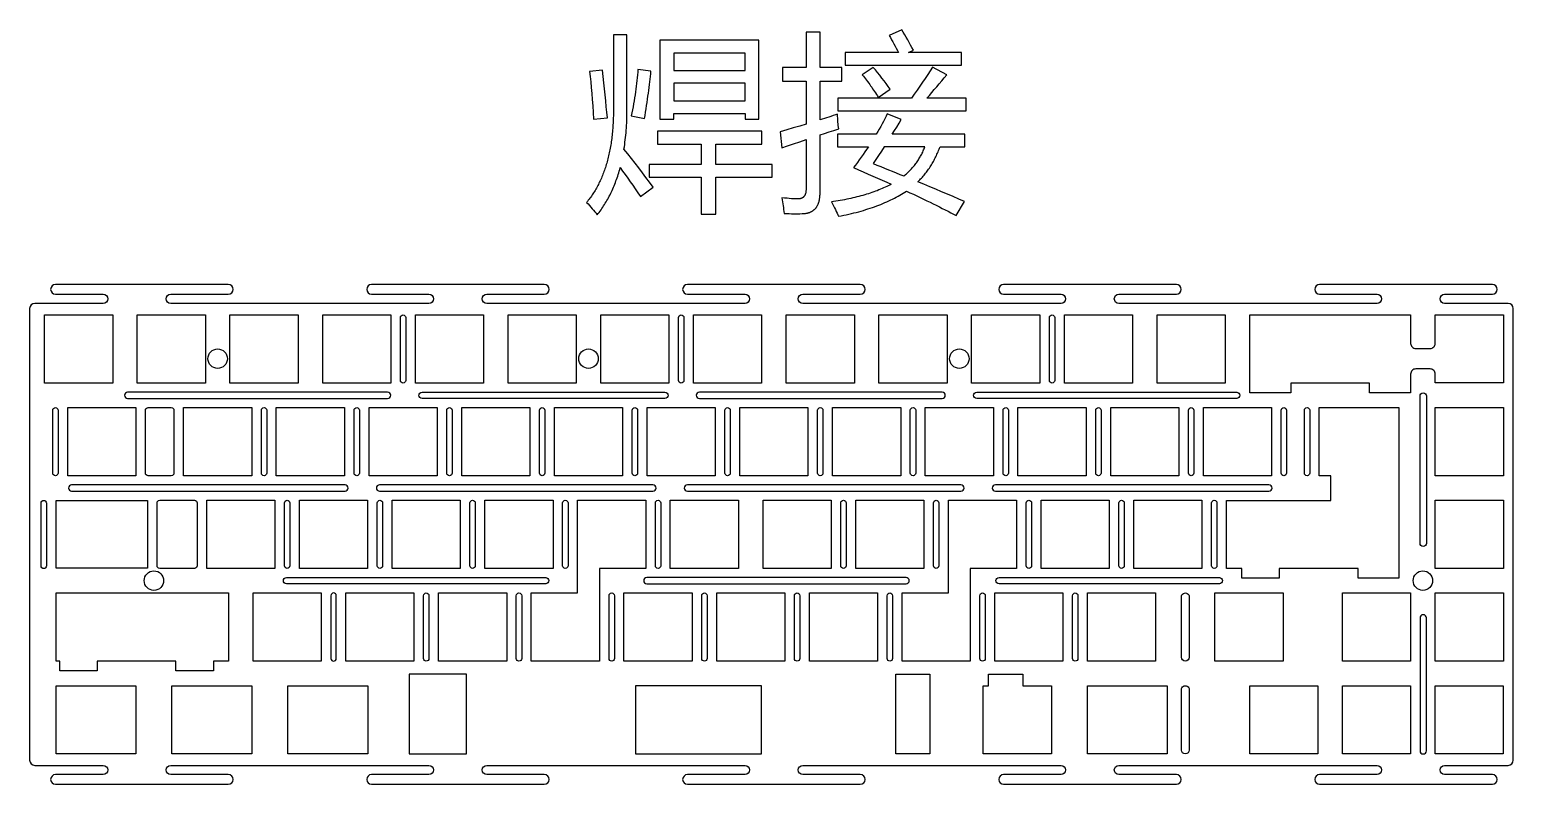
# Model space of a CAD drawing. Header units: millimetres. Extents: x -425 to 310, y -33 to 130.
# Drawn here: x 4.9 to 309.8, y -32.6 to 122.5 of the extents above; entities that cross this region are included whole.
import ezdxf

# ---------------------------------------------------------------- set-up
doc = ezdxf.new("R2010")
doc.units = ezdxf.units.MM
doc.header["$MEASUREMENT"] = 0
doc.layers.add('Ä¬ÈÏÖµ', color=7, linetype='Continuous', true_color=0xffffff)

msp = doc.modelspace()

# ---------------------------------------------------------------- linework, layer by layer
at = {"layer": 'Ä¬ÈÏÖµ'}
for points in [[(183.44, 117.77), (172.49, 117.77), (172.49, 115.18), (196.39, 115.18), (196.39, 117.77), (185.49, 117.77), (186.48, 118.24, 0.012434), (184.11, 122.46), (181.52, 121.26, -0.013009)], [(159.09, 101.5), (159.48, 98.17), (160.65, 98.58), (161.87, 99.01), (163.13, 99.44), (164.44, 99.88), (164.44, 89.73), (164.44, 89.6), (164.43, 89.48), (164.42, 89.36), (164.41, 89.25), (164.4, 89.14), (164.38, 89.03), (164.36, 88.93), (164.33, 88.83), (164.3, 88.74), (164.27, 88.65), (164.24, 88.56), (164.2, 88.48), (164.18, 88.44), (164.16, 88.4), (164.13, 88.36), (164.11, 88.33), (164.09, 88.29), (164.06, 88.25), (164.04, 88.22), (164.01, 88.19), (163.98, 88.16), (163.96, 88.13), (163.93, 88.1), (163.9, 88.07), (163.87, 88.04), (163.84, 88.01), (163.8, 87.99), (163.77, 87.96), (163.74, 87.94), (163.7, 87.92), (163.67, 87.9), (163.63, 87.88), (163.6, 87.86), (163.56, 87.84), (163.52, 87.82), (163.48, 87.8), (163.44, 87.79), (163.4, 87.77), (163.36, 87.76), (163.31, 87.75), (163.22, 87.73), (163.13, 87.71), (163.04, 87.69), (162.94, 87.68), (162.84, 87.68), (162.73, 87.68), (162.47, 87.68), (162.16, 87.69), (161.82, 87.71), (161.43, 87.73), (160.99, 87.77), (160.52, 87.81), (160, 87.85), (159.44, 87.91), (159.52, 87.5), (159.59, 87.1), (159.65, 86.69), (159.71, 86.29), (159.77, 85.89), (159.82, 85.49), (159.86, 85.09), (159.91, 84.69), (160.45, 84.68), (160.96, 84.66), (161.45, 84.65), (161.92, 84.64), (162.36, 84.64), (162.78, 84.64), (163.18, 84.65), (163.66, 84.66), (163.78, 84.66), (163.89, 84.67), (164, 84.68), (164.11, 84.69), (164.22, 84.7), (164.32, 84.71), (164.43, 84.73), (164.53, 84.75), (164.63, 84.77), (164.73, 84.79), (164.82, 84.81), (164.92, 84.84), (165.01, 84.87), (165.1, 84.9), (165.19, 84.93), (165.28, 84.97), (165.36, 85), (165.45, 85.04), (165.53, 85.08), (165.61, 85.13), (165.69, 85.17), (165.76, 85.22), (165.84, 85.27), (165.91, 85.32), (165.98, 85.37), (166.05, 85.42), (166.12, 85.48), (166.18, 85.54), (166.24, 85.6), (166.31, 85.66), (166.36, 85.73), (166.42, 85.8), (166.48, 85.87), (166.53, 85.94), (166.58, 86.01), (166.64, 86.08), (166.68, 86.16), (166.73, 86.24), (166.78, 86.32), (166.82, 86.4), (166.86, 86.49), (166.9, 86.58), (166.94, 86.67), (166.97, 86.76), (167.01, 86.85), (167.04, 86.95), (167.07, 87.04), (167.1, 87.14), (167.12, 87.24), (167.15, 87.35), (167.17, 87.45), (167.19, 87.56), (167.21, 87.67), (167.23, 87.78), (167.25, 87.9), (167.26, 88.01), (167.27, 88.13), (167.29, 88.37), (167.3, 88.62), (167.3, 88.88), (167.3, 100.83), (168.23, 101.14), (169.18, 101.45), (170.15, 101.77), (171.14, 102.08), (171.09, 102.41), (171.05, 102.75), (171.02, 103.11), (170.98, 103.48), (170.96, 103.86), (170.94, 104.26), (170.92, 104.68), (170.91, 105.11, -0.005612), (167.3, 103.92), (167.3, 111.88), (171.76, 111.88), (171.76, 114.67), (167.3, 114.67), (167.3, 121.92), (164.44, 121.92), (164.44, 114.67), (159.56, 114.67), (159.56, 111.88), (164.44, 111.88), (164.44, 103.03), (163.13, 102.65), (161.8, 102.26), (160.46, 101.88)], [(186.07, 108.36), (170.98, 108.36), (170.98, 105.76), (197.32, 105.76), (197.32, 108.36), (189.25, 108.36, 0.005499), (193.33, 113.16), (190.43, 114.75), (189.95, 114), (189.44, 113.23), (188.93, 112.45), (188.39, 111.66), (187.84, 110.86), (187.27, 110.04), (186.68, 109.21)], [(178.19, 94.96, -0.003715), (184.52, 92.4), (184.71, 92.56), (184.89, 92.71), (185.08, 92.87), (185.25, 93.03), (185.43, 93.2), (185.6, 93.36), (185.77, 93.53), (185.93, 93.7), (186.09, 93.87), (186.25, 94.04), (186.4, 94.22), (186.55, 94.4), (186.7, 94.58), (186.84, 94.76), (186.99, 94.95), (187.12, 95.13), (187.25, 95.32), (187.38, 95.51), (187.51, 95.7), (187.63, 95.9), (187.75, 96.1), (187.87, 96.3), (187.98, 96.5), (188.09, 96.7), (188.2, 96.91), (188.3, 97.11), (188.4, 97.32), (188.49, 97.54), (188.59, 97.75), (188.67, 97.97), (188.76, 98.18), (188.84, 98.41), (180.49, 98.41), (179.91, 97.51), (179.33, 96.64), (178.75, 95.79)], [(140.08, -30.59, 0.999926), (140.08, -32.59), (175.58, -32.59, 0.999926), (175.58, -30.59), (163.78, -30.59, -0.999416), (163.78, -28.7), (216.83, -28.7, -0.999491), (216.83, -30.59), (205.02, -30.59, 0.999926), (205.02, -32.59), (240.52, -32.59, 0.999926), (240.52, -30.59), (228.72, -30.59, -0.999437), (228.72, -28.7), (281.76, -28.7, -0.999514), (281.76, -30.59), (269.96, -30.59, 0.999926), (269.96, -32.59), (305.46, -32.59, 1), (305.46, -30.59), (295.65, -30.59, -0.999421), (295.65, -28.7), (308.71, -28.7, 0.41417), (309.76, -27.65), (309.76, 65.16, 0.414129), (308.71, 66.21), (295.65, 66.21, -0.999395), (295.65, 68.1), (305.46, 68.1, 1), (305.46, 70.1), (269.96, 70.1, 0.999926), (269.96, 68.1), (281.76, 68.1, -0.999514), (281.76, 66.21), (228.72, 66.21, -0.999437), (228.72, 68.1), (240.52, 68.1, 0.999926), (240.52, 70.1), (205.02, 70.1, 0.999926), (205.02, 68.1), (216.83, 68.1, -0.999491), (216.83, 66.21), (163.78, 66.21, -0.999416), (163.78, 68.1), (175.58, 68.1, 0.999926), (175.58, 70.1), (140.08, 70.1, 0.999926), (140.08, 68.1), (151.89, 68.1, -0.999469), (151.89, 66.21), (98.84, 66.21, -0.999397), (98.84, 68.1), (110.65, 68.1, 0.999926), (110.65, 70.1), (75.15, 70.1, 0.999926), (75.15, 68.1), (86.95, 68.1, -0.999448), (86.95, 66.21), (33.9, 66.21, -0.999378), (33.9, 68.1), (45.71, 68.1, 0.999926), (45.71, 70.1), (10.21, 70.1, 1), (10.21, 68.1), (20.01, 68.1, -0.999311), (20.01, 66.21), (5.95, 66.21, 0.414212), (4.9, 65.16), (4.9, -27.65, 0.414212), (5.95, -28.7), (20.01, -28.7, -0.999308), (20.01, -30.59), (10.21, -30.59, 1), (10.21, -32.59), (45.71, -32.59, 0.999926), (45.71, -30.59), (33.9, -30.59, -0.999378), (33.9, -28.7), (86.95, -28.7, -0.999448), (86.95, -30.59), (75.15, -30.59, 0.999926), (75.15, -32.59), (110.65, -32.59, 0.999926), (110.65, -30.59), (98.84, -30.59, -0.999397), (98.84, -28.7), (151.89, -28.7, -0.999469), (151.89, -30.59)], [(81.08, 63.31, -1), (82.18, 63.31), (82.18, 50.41, -1), (81.08, 50.41)], [(139.33, 63.31), (139.33, 50.41, -1), (138.23, 50.41), (138.23, 63.31, -1)], [(215.53, 63.31), (215.53, 50.41, -1), (214.43, 50.41), (214.43, 63.31, -1)], [(293.71, 51.71, 0.414214), (292.66, 52.76), (289.71, 52.76, 0.414214), (288.66, 51.71), (288.66, 47.86), (280.23, 47.86), (280.23, 49.86), (264.03, 49.86), (264.03, 47.86), (255.61, 47.86), (255.61, 63.86), (288.66, 63.86), (288.66, 58.01, 0.414214), (289.71, 56.96), (292.66, 56.96, 0.414214), (293.71, 58.01), (293.71, 63.87), (307.71, 63.87), (307.71, 49.87), (293.71, 49.87)], [(25.03, 47.99, 1), (25.03, 46.69), (78.45, 46.69, 1), (78.45, 47.99)], [(135.42, 47.99, -1), (135.42, 46.69), (85.55, 46.69, -1), (85.55, 47.99)], [(192.4, 46.69, 1), (192.4, 47.99), (142.52, 47.99, 1), (142.52, 46.69)], [(252.92, 47.99, -1), (252.92, 46.69), (199.5, 46.69, -1), (199.5, 47.99)], [(291.89, 16.91, -0.99966), (290.59, 16.91), (290.59, 47.21, -0.999117), (291.89, 47.21)], [(9.64, 44.27, -1), (10.74, 44.27), (10.74, 31.37, -1), (9.64, 31.37)], [(28.69, 31.37), (28.69, 44.27, -0.414214), (29.24, 44.82), (34.01, 44.82, -0.414214), (34.56, 44.27), (34.56, 31.37, -0.414214), (34.01, 30.82), (29.24, 30.82, -0.414214)], [(53.61, 44.27), (53.61, 31.37, -1), (52.51, 31.37), (52.51, 44.27, -1)], [(71.56, 44.27, -1), (72.66, 44.27), (72.66, 31.37, -1), (71.56, 31.37)], [(91.71, 44.27), (91.71, 31.37, -1), (90.61, 31.37), (90.61, 44.27, -1)], [(109.66, 44.27, -1), (110.76, 44.27), (110.76, 31.37, -1), (109.66, 31.37)], [(129.81, 44.27), (129.81, 31.37, -1), (128.71, 31.37), (128.71, 44.27, -1)], [(147.76, 44.27, -1), (148.86, 44.27), (148.86, 31.37, -1), (147.76, 31.37)], [(167.91, 44.27), (167.91, 31.37, -1), (166.81, 31.37), (166.81, 44.27, -1)], [(185.86, 44.27, -1), (186.96, 44.27), (186.96, 31.37, -1), (185.86, 31.37)], [(206.01, 44.27), (206.01, 31.37, -1), (204.91, 31.37), (204.91, 44.27, -1)], [(223.96, 44.27, -1), (225.06, 44.27), (225.06, 31.37, -1), (223.96, 31.37)], [(244.11, 44.27), (244.11, 31.37, -1), (243.01, 31.37), (243.01, 44.27, -1)], [(262.06, 44.27, -1), (263.16, 44.27), (263.16, 31.37, -1), (262.06, 31.37)], [(267.92, 44.26), (267.92, 31.36, -1), (266.82, 31.36), (266.82, 44.26, -1)], [(69.7, 28.93), (13.52, 28.93, 1), (13.52, 27.63), (69.7, 27.63, 0.999115)], [(132.97, 28.93), (76.8, 28.93, 1), (76.8, 27.63), (132.97, 27.63, 0.999115)], [(196.25, 28.93), (140.07, 28.93, 1), (140.07, 27.63), (196.25, 27.63, 0.999115)], [(259.53, 28.93), (203.35, 28.93, 1), (203.35, 27.63), (259.53, 27.63, 0.999115)], [(7.25, 25.19, -1), (8.35, 25.19), (8.35, 12.29, -1), (7.25, 12.29)], [(31.07, 12.32), (31.07, 25.22, -0.414214), (31.62, 25.77), (38.77, 25.77, -0.414214), (39.32, 25.22), (39.32, 12.32, -0.414214), (38.77, 11.77), (31.62, 11.77, -0.414214)], [(58.37, 25.22), (58.37, 12.32, -1), (57.27, 12.32), (57.27, 25.22, -1)], [(76.32, 25.22, -1), (77.42, 25.22), (77.42, 12.32, -1), (76.32, 12.32)], [(96.47, 25.22), (96.47, 12.32, -1), (95.37, 12.32), (95.37, 25.22, -1)], [(114.42, 25.22, -1), (115.52, 25.22), (115.52, 12.32, -1), (114.42, 12.32)], [(134.57, 25.22), (134.57, 12.32, -1), (133.47, 12.32), (133.47, 25.22, -1)], [(172.67, 25.22), (172.67, 12.32, -1), (171.57, 12.32), (171.57, 25.22, -1)], [(190.62, 25.22, -1), (191.72, 25.22), (191.72, 12.32, -1), (190.62, 12.32)], [(210.77, 25.22), (210.77, 12.32, -1), (209.67, 12.32), (209.67, 25.22, -1)], [(228.72, 25.22, -1), (229.82, 25.22), (229.82, 12.32, -1), (228.72, 12.32)], [(248.87, 25.22), (248.87, 12.32, -1), (247.77, 12.32), (247.77, 25.22, -1)], [(57.68, 8.61, -1), (57.68, 9.91), (110.94, 9.91, -1), (110.94, 8.61)], [(184.99, 8.61, 1), (184.99, 9.91), (131.72, 9.91, 1), (131.72, 8.61)], [(204.11, 8.61, -1), (204.11, 9.91), (249.37, 9.91, -0.99966), (249.37, 8.61)], [(67.9, 6.17, 1), (66.8, 6.17), (66.8, -6.73, 1), (67.9, -6.73)], [(85.85, 6.17, -1), (86.95, 6.17), (86.95, -6.73, -1), (85.85, -6.73)], [(106, 6.17), (106, -6.73, -1), (104.9, -6.73), (104.9, 6.17, -1)], [(123.95, 6.17, -1), (125.05, 6.17), (125.05, -6.73, -1), (123.95, -6.73)], [(144.1, 6.17), (144.1, -6.73, -1), (143, -6.73), (143, 6.17, -1)], [(162.05, 6.17, -1), (163.15, 6.17), (163.15, -6.73, -1), (162.05, -6.73)], [(182.2, 6.17), (182.2, -6.73, -1), (181.1, -6.73), (181.1, 6.17, -1)], [(200.15, 6.17, -1), (201.25, 6.17), (201.25, -6.73, -1), (200.15, -6.73)], [(220.3, 6.17), (220.3, -6.73, -1), (219.2, -6.73), (219.2, 6.17, -1)], [(243.17, -6.48, -1), (241.57, -6.48), (241.57, 5.92, -1.000002), (243.17, 5.92)], [(290.59, -25.7, 0.999117), (291.89, -25.7), (291.89, 1.6, 0.999601), (290.59, 1.6)], [(243.16, -25.54, -1), (241.56, -25.54), (241.56, -13.14, -1.000002), (243.16, -13.14)]]:
    msp.add_lwpolyline(points, format="xyb", close=True, dxfattribs=at)
for points in [[(127.64, 105.92), (127.64, 121.41), (124.85, 121.41), (124.85, 105.88), (124.85, 105.5), (124.85, 105.12), (124.84, 104.75), (124.83, 104.37), (124.82, 104), (124.8, 103.63), (124.79, 103.27), (124.76, 102.91), (124.74, 102.55), (124.72, 102.19), (124.69, 101.84), (124.66, 101.49), (124.62, 101.14), (124.59, 100.79), (124.55, 100.45), (124.51, 100.11), (124.46, 99.77), (124.42, 99.44), (124.37, 99.1), (124.31, 98.78), (124.26, 98.45), (124.2, 98.12), (124.14, 97.8), (124.08, 97.49), (124.01, 97.17), (123.94, 96.86), (123.87, 96.55), (123.8, 96.24), (123.72, 95.93), (123.64, 95.63), (123.56, 95.33), (123.48, 95.04), (123.39, 94.74), (123.3, 94.45), (123.21, 94.16), (123.11, 93.88), (123.01, 93.59), (122.91, 93.31), (122.81, 93.03), (122.7, 92.76), (122.59, 92.49), (122.48, 92.22), (122.37, 91.95), (122.25, 91.69), (122.13, 91.43), (122.01, 91.17), (121.88, 90.91), (121.76, 90.66), (121.63, 90.41), (121.49, 90.16), (121.36, 89.92), (121.22, 89.67), (121.08, 89.43), (120.94, 89.2), (120.79, 88.96), (120.64, 88.73), (120.49, 88.5), (120.33, 88.28), (120.18, 88.05), (120.02, 87.83), (119.85, 87.62), (119.69, 87.4), (119.52, 87.19), (119.35, 86.98), (119.66, 86.65), (119.95, 86.32), (120.24, 86), (120.51, 85.68), (120.78, 85.36), (121.04, 85.05), (121.28, 84.73), (121.52, 84.42), (121.72, 84.67), (121.91, 84.93), (122.11, 85.18), (122.3, 85.45), (122.48, 85.71), (122.67, 85.98), (122.84, 86.25), (123.02, 86.52), (123.19, 86.8), (123.36, 87.08), (123.53, 87.37), (123.69, 87.65), (123.85, 87.94), (124.01, 88.24), (124.16, 88.54), (124.31, 88.84), (124.45, 89.14), (124.6, 89.45), (124.74, 89.76), (124.87, 90.07), (125.01, 90.39), (125.13, 90.71), (125.26, 91.04), (125.38, 91.37), (125.5, 91.7), (125.62, 92.03), (125.73, 92.37), (125.84, 92.71), (125.95, 93.05), (126.05, 93.4), (126.15, 93.75), (126.25, 94.11), (126.75, 93.4), (127.26, 92.69), (127.78, 91.96), (128.3, 91.23), (128.82, 90.48), (129.35, 89.73), (129.89, 88.96), (130.43, 88.18), (133.02, 90.12), (132.29, 91.11), (131.54, 92.1), (130.8, 93.08), (130.05, 94.06), (129.3, 95.03), (128.54, 95.99), (127.78, 96.95), (127.02, 97.9), (127.1, 98.37), (127.17, 98.84), (127.23, 99.32), (127.29, 99.8), (127.35, 100.28), (127.4, 100.77), (127.44, 101.27), (127.48, 101.77), (127.52, 102.27), (127.55, 102.78), (127.58, 103.29), (127.6, 103.81), (127.62, 104.33), (127.63, 104.85), (127.64, 105.38)], [(134.42, 120.29), (134.42, 104.1), (137.25, 104.1), (137.25, 105.22), (151.89, 105.22), (151.89, 104.1), (154.72, 104.1), (154.72, 120.29)], [(151.89, 117.66), (137.25, 117.66), (137.25, 114.05), (151.89, 114.05)], [(119.97, 113.9), (120.08, 112.84), (120.18, 111.73), (120.28, 110.57), (120.39, 109.37), (120.49, 108.11), (120.59, 106.81), (120.69, 105.46), (120.78, 104.06), (123.61, 104.33), (123.5, 105.48), (123.39, 106.64), (123.27, 107.83), (123.15, 109.05), (123.02, 110.28), (122.89, 111.54), (122.75, 112.83), (122.6, 114.13)], [(132.56, 113.94), (129.89, 114.29), (129.84, 113.72), (129.79, 113.15), (129.73, 112.58), (129.67, 112.01), (129.6, 111.43), (129.53, 110.84), (129.46, 110.25), (129.37, 109.66), (129.29, 109.06), (129.19, 108.46), (129.1, 107.85), (128.99, 107.24), (128.89, 106.63), (128.77, 106.01), (128.65, 105.38), (128.53, 104.76), (131.24, 104.18), (131.36, 104.86), (131.47, 105.54), (131.57, 106.21), (131.67, 106.86), (131.77, 107.51), (131.86, 108.15), (131.95, 108.77), (132.04, 109.39), (132.12, 109.99), (132.19, 110.59), (132.26, 111.17), (132.33, 111.74), (132.39, 112.31), (132.45, 112.86), (132.51, 113.4)], [(175.98, 113.2), (176.21, 112.92), (176.43, 112.64), (176.65, 112.35), (176.87, 112.07), (177.08, 111.78), (177.3, 111.49), (177.51, 111.21), (177.71, 110.92), (177.92, 110.63), (178.12, 110.33), (178.32, 110.04), (178.52, 109.74), (178.71, 109.45), (178.9, 109.15), (179.09, 108.85), (179.27, 108.55), (181.75, 110.22), (181.32, 110.81), (180.89, 111.39), (180.46, 111.96), (180.02, 112.52), (179.58, 113.08), (179.13, 113.63), (178.68, 114.18), (178.23, 114.71)], [(137.25, 107.86), (151.89, 107.86), (151.89, 111.5), (137.25, 111.5)], [(169.63, 87.06), (169.85, 86.65), (170.07, 86.25), (170.27, 85.86), (170.46, 85.49), (170.64, 85.13), (170.8, 84.78), (170.96, 84.44), (171.1, 84.11), (171.64, 84.22), (172.18, 84.33), (172.71, 84.44), (173.23, 84.56), (173.75, 84.68), (174.26, 84.8), (174.76, 84.93), (175.25, 85.06), (175.74, 85.2), (176.22, 85.33), (176.7, 85.48), (177.16, 85.62), (177.62, 85.77), (178.08, 85.93), (178.52, 86.08), (178.96, 86.24), (179.4, 86.41), (179.82, 86.57), (180.24, 86.75), (180.65, 86.92), (181.06, 87.1), (181.45, 87.28), (181.84, 87.47), (182.23, 87.66), (182.6, 87.85), (182.97, 88.05), (183.34, 88.25), (183.69, 88.45), (184.04, 88.66), (184.38, 88.87), (184.72, 89.08), (185.04, 89.3), (185.78, 88.96), (186.5, 88.63), (187.21, 88.29), (187.9, 87.96), (188.59, 87.64), (189.26, 87.31), (189.92, 86.99), (190.56, 86.68), (191.2, 86.37), (191.82, 86.06), (192.43, 85.75), (193.03, 85.45), (193.62, 85.15), (194.2, 84.85), (194.76, 84.56), (195.31, 84.27), (197.01, 87.13), (195.85, 87.64), (194.67, 88.15), (193.49, 88.66), (192.29, 89.17), (191.09, 89.68), (189.88, 90.19), (188.66, 90.71), (187.43, 91.22), (187.61, 91.4), (187.8, 91.59), (187.98, 91.78), (188.15, 91.97), (188.33, 92.17), (188.5, 92.36), (188.67, 92.56), (188.84, 92.77), (189, 92.97), (189.16, 93.18), (189.32, 93.39), (189.47, 93.6), (189.62, 93.82), (189.77, 94.03), (189.92, 94.26), (190.06, 94.48), (190.2, 94.7), (190.34, 94.93), (190.47, 95.16), (190.6, 95.4), (190.73, 95.63), (190.86, 95.87), (190.98, 96.11), (191.1, 96.36), (191.22, 96.6), (191.33, 96.85), (191.44, 97.11), (191.55, 97.36), (191.66, 97.62), (191.76, 97.88), (191.86, 98.14), (191.96, 98.41), (197.05, 98.41), (197.05, 101), (182.16, 101), (182.62, 101.72), (183.07, 102.46), (183.54, 103.22), (184, 103.98), (181.13, 105.18), (180.87, 104.66), (180.61, 104.14), (180.33, 103.61), (180.05, 103.09), (179.77, 102.57), (179.47, 102.05), (179.17, 101.52), (178.87, 101), (170.87, 101), (170.87, 98.41), (177.24, 98.41), (176.88, 97.87), (176.52, 97.33), (176.14, 96.79), (175.76, 96.26), (175.37, 95.72), (174.98, 95.18), (174.57, 94.64), (174.16, 94.11), (175.19, 93.66), (176.2, 93.22), (177.2, 92.79), (178.17, 92.36), (179.14, 91.94), (180.08, 91.52), (181.01, 91.11), (181.93, 90.7), (181.63, 90.54), (181.32, 90.39), (181.01, 90.23), (180.7, 90.08), (180.38, 89.94), (180.05, 89.8), (179.72, 89.66), (179.38, 89.52), (179.04, 89.38), (178.69, 89.25), (178.33, 89.12), (177.97, 89), (177.61, 88.87), (177.24, 88.75), (176.86, 88.63), (176.48, 88.52), (176.09, 88.41), (175.7, 88.3), (175.3, 88.19), (174.9, 88.09), (174.49, 87.98), (174.07, 87.89), (173.65, 87.79), (173.23, 87.7), (172.8, 87.61), (172.36, 87.52), (171.92, 87.44), (171.47, 87.35), (171.02, 87.28), (170.56, 87.2), (170.1, 87.13)], [(132.17, 94.76), (132.17, 92.13), (142.86, 92.13), (142.86, 84.54), (145.88, 84.54), (145.88, 92.13), (157.5, 92.13), (157.5, 94.76), (145.88, 94.76), (145.88, 98.95), (155.34, 98.95), (155.34, 101.58), (133.91, 101.58), (133.91, 98.95), (142.86, 98.95), (142.86, 94.76)], [(7.96, 49.86), (7.96, 63.86), (21.96, 63.86), (21.96, 49.86)], [(27.01, 49.86), (27.01, 63.86), (41.01, 63.86), (41.01, 49.86)], [(46.06, 49.86), (46.06, 63.86), (60.06, 63.86), (60.06, 49.86)], [(65.11, 49.86), (65.11, 63.86), (79.11, 63.86), (79.11, 49.86)], [(84.16, 49.86), (84.16, 63.86), (98.16, 63.86), (98.16, 49.86)], [(103.21, 49.86), (103.21, 63.86), (117.21, 63.86), (117.21, 49.86)], [(122.26, 49.86), (122.26, 63.86), (136.26, 63.86), (136.26, 49.86)], [(141.31, 49.86), (141.31, 63.86), (155.31, 63.86), (155.31, 49.86)], [(160.36, 49.86), (160.36, 63.86), (174.36, 63.86), (174.36, 49.86)], [(179.41, 49.86), (179.41, 63.86), (193.41, 63.86), (193.41, 49.86)], [(198.46, 49.86), (198.46, 63.86), (212.46, 63.86), (212.46, 49.86)], [(217.51, 49.86), (217.51, 63.86), (231.51, 63.86), (231.51, 49.86)], [(236.56, 49.86), (236.56, 63.86), (250.56, 63.86), (250.56, 49.86)], [(12.72, 30.82), (12.72, 44.82), (26.72, 44.82), (26.72, 30.82)], [(36.53, 30.82), (36.53, 44.82), (50.53, 44.82), (50.53, 30.82)], [(55.58, 30.82), (55.58, 44.82), (69.58, 44.82), (69.58, 30.82)], [(74.63, 30.82), (74.63, 44.82), (88.63, 44.82), (88.63, 30.82)], [(93.68, 30.82), (93.68, 44.82), (107.68, 44.82), (107.68, 30.82)], [(112.73, 30.82), (112.73, 44.82), (126.73, 44.82), (126.73, 30.82)], [(131.78, 30.82), (131.78, 44.82), (145.78, 44.82), (145.78, 30.82)], [(150.83, 30.82), (150.83, 44.82), (164.83, 44.82), (164.83, 30.82)], [(169.88, 30.82), (169.88, 44.82), (183.88, 44.82), (183.88, 30.82)], [(188.93, 30.82), (188.93, 44.82), (202.93, 44.82), (202.93, 30.82)], [(207.98, 30.82), (207.98, 44.82), (221.98, 44.82), (221.98, 30.82)], [(227.03, 30.82), (227.03, 44.82), (241.03, 44.82), (241.03, 30.82)], [(246.08, 30.82), (246.08, 44.82), (260.08, 44.82), (260.08, 30.82)], [(250.84, 11.75), (250.84, 25.75), (272.27, 25.75), (272.27, 30.81), (269.89, 30.81), (269.89, 44.81), (286.27, 44.81), (286.27, 9.76), (277.85, 9.76), (277.85, 11.76), (261.65, 11.76), (261.65, 9.76), (253.97, 9.76), (253.97, 11.75)], [(293.71, 30.82), (293.71, 44.82), (307.71, 44.82), (307.71, 30.82)], [(10.33, 11.79), (10.33, 25.74), (29.1, 25.74), (29.1, 11.79)], [(41.29, 11.77), (41.29, 25.77), (55.29, 25.77), (55.29, 11.77)], [(60.34, 11.77), (60.34, 25.77), (74.34, 25.77), (74.34, 11.77)], [(79.39, 11.77), (79.39, 25.77), (93.39, 25.77), (93.39, 11.77)], [(98.44, 11.77), (98.44, 25.77), (112.44, 25.77), (112.44, 11.77)], [(121.97, 11.77), (121.97, -7.28), (107.97, -7.28), (107.97, 6.72), (117.49, 6.72), (117.49, 25.77), (131.49, 25.77), (131.49, 11.77)], [(136.54, 11.77), (136.54, 25.77), (150.54, 25.77), (150.54, 11.77)], [(155.59, 11.77), (155.59, 25.77), (169.59, 25.77), (169.59, 11.77)], [(174.64, 11.77), (174.64, 25.77), (188.64, 25.77), (188.64, 11.77)], [(198.17, 6.72), (198.17, -7.28), (184.17, -7.28), (184.17, 6.72), (193.69, 6.72), (193.69, 25.77), (207.69, 25.77), (207.69, 11.77), (198.17, 11.77)], [(212.74, 11.77), (212.74, 25.77), (226.74, 25.77), (226.74, 11.77)], [(231.79, 11.77), (231.79, 25.77), (245.79, 25.77), (245.79, 11.77)], [(293.71, 11.77), (293.71, 25.77), (307.71, 25.77), (307.71, 11.77)], [(42.65, -7.28), (42.65, -9.28), (34.97, -9.28), (34.97, -7.28), (18.77, -7.28), (18.77, -9.28), (11.09, -9.28), (11.09, -7.28), (10.34, -7.28), (10.34, 6.72), (45.78, 6.72), (45.78, -7.28)], [(50.82, -7.28), (50.82, 6.72), (64.82, 6.72), (64.82, -7.28)], [(69.87, -7.28), (69.87, 6.72), (83.87, 6.72), (83.87, -7.28)], [(88.92, -7.28), (88.92, 6.72), (102.92, 6.72), (102.92, -7.28)], [(127.02, -7.28), (127.02, 6.72), (141.02, 6.72), (141.02, -7.28)], [(146.07, -7.28), (146.07, 6.72), (160.07, 6.72), (160.07, -7.28)], [(165.12, -7.28), (165.12, 6.72), (179.12, 6.72), (179.12, -7.28)], [(203.22, -7.28), (203.22, 6.72), (217.22, 6.72), (217.22, -7.28)], [(222.27, -7.28), (222.27, 6.72), (236.27, 6.72), (236.27, -7.28)], [(248.46, -7.28), (248.46, 6.72), (262.46, 6.72), (262.46, -7.28)], [(274.66, -7.28), (274.66, 6.72), (288.66, 6.72), (288.66, -7.28)], [(293.71, -7.28), (293.71, 6.72), (307.71, 6.72), (307.71, -7.28)], [(82.9, -26.34), (94.66, -26.34), (94.66, -9.99), (82.9, -9.99)], [(189.9, -26.35), (182.9, -26.35), (182.9, -9.99), (189.9, -9.99)], [(201.95, -12.35), (201.95, -9.99), (208.95, -9.99), (208.95, -12.35), (214.84, -12.35), (214.84, -26.35), (200.84, -26.35), (200.84, -12.35)], [(10.34, -26.34), (10.34, -12.34), (26.72, -12.34), (26.72, -26.34)], [(34.15, -26.34), (34.15, -12.34), (50.54, -12.34), (50.54, -26.34)], [(57.97, -26.34), (57.97, -12.34), (74.36, -12.34), (74.36, -26.34)], [(129.4, -26.34), (155.31, -26.34), (155.31, -12.34), (129.4, -12.34)], [(222.27, -26.35), (222.27, -12.35), (238.65, -12.35), (238.65, -26.35)], [(255.61, -26.33), (255.61, -12.33), (269.61, -12.33), (269.61, -26.33)], [(274.66, -26.35), (274.66, -12.35), (288.66, -12.35), (288.66, -26.35)], [(293.7, -26.35), (293.7, -12.35), (307.7, -12.35), (307.7, -26.35)]]:
    msp.add_lwpolyline(points, close=True, dxfattribs=at)
for centre in [(43.53, 54.86), (119.73, 54.86), (195.93, 54.86), (30.43, 9.26), (291.18, 9.26)]:
    msp.add_circle(centre, 2, dxfattribs=at)

doc.saveas('drawing.dxf')
